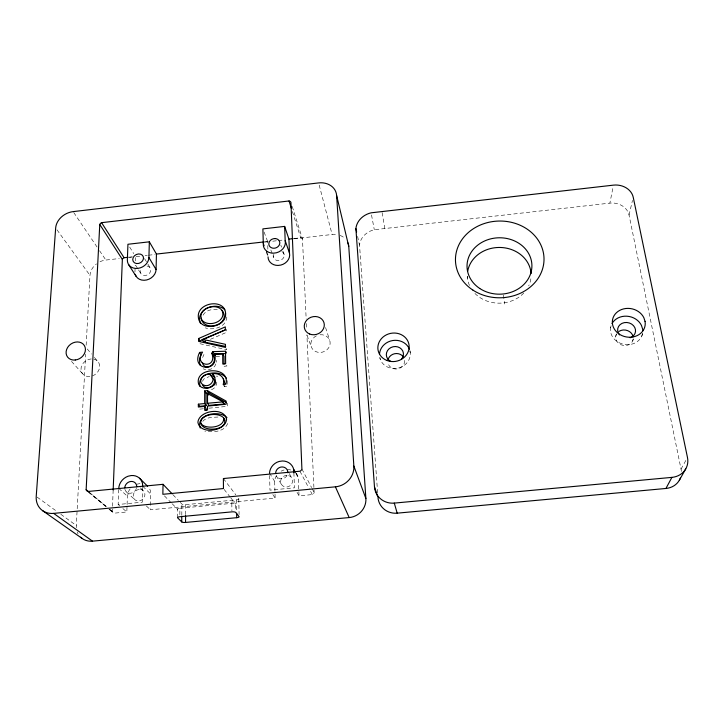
<?xml version="1.0" encoding="UTF-8"?>
<svg xmlns="http://www.w3.org/2000/svg" width="724" height="724" viewBox="0 0 724 724"><rect width="100%" height="100%" fill="white"/><g stroke="black" fill="none" stroke-linecap="round" stroke-linejoin="round"><path stroke-width="0.54" stroke-dasharray="3.62 2.71" d="M185.606 514.646L185.697 504.646A3.086 0.887 -1 0 1 181.914 504.076L179.887 501.949M179.842 514.601L179.914 508.248L231.825 503.379A3.131 0.905 -1.8 0 1 235.572 503.958L235.653 510.311M181.796 515.226L181.914 504.076M177.489 517.615L177.597 509.153M276.559 475.514A12.245 11.439 -34.8 0 0 274.649 481.37L275.138 498.076L150.438 509.777L150.52 506.429M150.547 505.316L150.502 491.198A12.389 10.941 -43.4 0 0 148.293 486.962M142.709 487.315L142.311 502.194L118.148 504.483L118.709 489.46M113.17 490.003L112.329 511.524A3.312 2.896 -45.2 0 0 114.084 513.171L126.836 511.986L127.37 496.221A12.389 10.941 -43.4 0 1 130.401 488.546M134.954 271.898L135.18 265.274M135.325 260.857L135.442 257.545M76.31 527.715A18.29 15.892 -46.6 0 1 76.282 525.497L85.658 354.244M86.147 345.23L89.975 275.373A15.91 13.077 -29.3 0 1 96.491 263.889M216.241 362.235L216.358 360.353M216.793 382.073C216.974 385.883 214.032 389.241 210.385 390.019M226.811 316.967C226.386 327.13 213.517 330.714 205.281 327.845M681.347 471.442A19.195 17.177 24.7 0 0 681.04 469.143L629.047 215.037A16.697 13.946 5.1 0 0 609.87 203.118L613.246 186.195M227.2 380.634L227.146 386.444L224.476 386.716L224.811 385.24M629.047 215.037L632.486 200.394M610.531 327.954L611.083 325.773M297.003 492.275L299.039 495.831L312.306 494.583A3.258 3.077 -33.8 0 0 314.144 492.555L306.904 334.823M615.708 336.407L616.278 334.298M632.686 340.995L633.328 338.886M641.699 336.307L642.604 333.474M202.648 357.52L203.951 354.425M227.662 423.459C224.413 432.147 212.666 432.391 204.892 431.269M215.843 363.937C214.331 369.086 207.779 371.113 203.209 368.824M202.349 381.331L204.213 378.643L209.254 376.598M681.04 469.143L685.863 460.401M203.064 315.193C206.114 309.438 214.014 308.623 219.752 309.944M202.756 421.368C206.512 416.752 213.462 417.431 218.802 416.997M210.394 339.321L226.612 332.307L226.585 329.311M312.306 494.583L309.211 488.745M136.456 484.311L139.488 483.65A12.389 10.941 -43.4 0 1 141.515 483.641M129.261 257.147L132.365 256.794M265.4 241.762L267.645 241.508L267.907 250.45M294.279 238.504L300.741 237.78A2.887 2.462 -17.2 0 1 302.478 239.047L306.171 319.049M100.012 261.735A15.91 13.077 -29.3 0 1 105.867 260.052L119.306 258.531M129.388 257.391L131.632 257.138M136.112 256.631L140.592 256.124M145.072 255.617L147.307 255.364M148.429 255.237L155.153 254.486M264.912 242.088L268.278 241.707M272.758 241.201L277.238 240.694M278.36 240.567L283.953 239.934M294.034 238.793L332.117 234.495A15.955 13.729 -15 0 1 336.207 234.495M377.638 492.881L359.529 245.201A18.896 16.308 -11.3 0 1 374.299 229.725L609.87 203.118M224.087 366.281L226.92 365.991L226.06 364.48M199.779 409.123L203.987 408.698M208.937 408.2L227.445 406.327L227.417 403.196M185.697 504.646L236.458 499.868A3.077 0.905 -1.8 0 0 238.793 498.727L237.137 496.555M215.924 356.489L221.987 356.326M216.295 376.091L217.852 376.245M199.969 343.71L226.775 349.773L225.915 348.217M37.123 497.107L57.16 511.633M60.807 514.275L76.282 525.497M88.038 491.487L106.301 506.673M109.776 509.569L114.12 513.18M88.536 492.239L106.247 506.954M109.016 509.262L113.234 512.764M89.514 492.501L106.401 506.565M109.776 509.37L112.311 511.479M118.148 504.483L119.732 505.841M122.89 508.574L126.836 511.986M118.754 488.383L127.37 496.221M126.338 491.877L134.8 499.651M146.375 505.986L150.438 509.777M140.347 487.858L143.343 490.754M142.746 486.256L150.809 494.157M164.42 495.886L171.452 503.026M172.24 503.823L177.706 509.379A3.14 0.896 -1 0 1 179.914 508.248M172.991 494.736L178.348 500.347M71.504 361.394L83.387 374.616M87.233 348.959L91.523 354.063M94.355 357.421L98.627 362.498M224.132 489.406L230.187 497.107M230.865 497.967L235.572 503.958M223.381 478.546L235.825 494.836M56.988 229.816L89.975 275.373M73.758 212.548L97.052 247.011M99.568 250.739L105.867 260.052M272.848 494.546L275.138 498.076M135.678 265.346L137.985 269.011M138.555 269.934L140.863 273.6M129.677 247.074L133.732 253.635M269.518 473.089L274.649 481.37M281.301 484.175L276.324 475.94A6.245 5.81 -34 0 0 287.591 474.311M144.547 258.604L147.343 263.228M147.904 264.151L150.149 267.853M223.598 385.259L224.476 386.716M289.292 473.532L291.917 478.175M296.234 473.288L297.256 475.161M299.926 471.224L308.696 487.768M295.854 473.297L298.333 477.958L299.039 495.831M301.917 469.016L311.61 487.614M312.116 488.591L314.162 492.51M270.839 249.934L273.563 257.156M264.088 232.042L267.645 241.508M307.03 335.275L311.266 346.823M280.831 245.128L281.564 247.21M283.039 251.355L284.143 254.468M325.556 327.538L329.692 340.298M292.369 211.48L300.695 237.771M292.252 206.521L302.496 239.083M319.184 185.073L332.117 234.495M379.865 357.502L380.326 359.511M357.593 236.368L359.529 245.201M371.512 214.938L374.299 229.725M382.118 212.639L384.833 228.54M409.947 350.697L410.273 352.742M503.415 295.093L504.655 304.017M306.379 323.556L306.587 328.062M293.89 472.799L294.451 487.822L269.98 490.139L269.572 475.216M467.451 276.333L467.514 278.396M238.793 498.727L239.083 514.583M236.458 499.868L236.603 511.008M231.825 503.379L231.906 510.809M136.447 488.338A6.317 5.557 -42.9 0 1 130.501 493.234A6.317 5.557 -42.9 0 1 124.908 489.361M296.134 473.514A12.245 11.439 -34.8 0 1 298.333 477.958M281.138 471.179A12.245 11.439 -34.8 0 1 284.07 469.976M287.175 469.523A12.245 11.439 -34.8 0 1 292.17 470.528M530.873 278.812A31.901 27.856 -0.9 0 1 528.701 285.899M523.823 292.976A31.901 27.856 -0.9 0 1 474.953 293.464M469.478 285.446A31.901 27.856 -0.9 0 1 467.351 276.333M404.644 360.38A8.471 7.72 -10.7 0 1 397.983 368.797A8.471 7.72 -10.7 0 1 388.263 364.082M633.247 339.04A8.869 7.747 11.6 0 1 621.219 344.832A8.869 7.747 11.6 0 1 617.409 332.75M78.102 533.869A18.29 15.892 -46.6 0 1 77.224 531.941M340.081 235.427A15.955 13.729 -15 0 1 344.932 238.422M409.974 350.932A15.476 14.064 -10.8 0 1 398.1 368.127A15.476 14.064 -10.8 0 1 379.792 357.747M642.559 333.646A16.272 14.172 11.3 0 1 623.183 344.181A16.272 14.172 11.3 0 1 610.92 326.144M93.939 359.176A9.819 8.272 -35 0 1 99.641 367.14A9.819 8.272 -35 0 1 92.31 375.955M89.867 376.507A9.819 8.272 -35 0 1 81.142 367.584A9.819 8.272 -35 0 1 93.179 359.032M320.026 334.778A9.774 8.76 -19 0 1 329.538 346.153A9.774 8.76 -19 0 1 313.782 350.38A9.774 8.76 -19 0 1 316.768 335.655M147.008 266.016A5.466 4.543 -27.5 0 1 150.429 271.79A5.466 4.543 -27.5 0 1 143.153 275.256A5.466 4.543 -27.5 0 1 141.008 268.876M281.871 251.626A5.466 4.679 -19.1 0 1 284.134 256.332A5.466 4.679 -19.1 0 1 279.871 260.405L278.459 260.595A5.466 4.679 -19.1 0 1 273.998 258.305A5.466 4.679 -19.1 0 1 274.396 253.527M139.28 489.433L137.768 489.759A6.172 5.448 -43.4 0 0 133.297 496.718A6.172 5.448 -43.4 0 0 139.388 500.918A6.172 5.448 -43.4 0 0 144.918 494.682L144.764 493.198A6.172 5.448 -43.4 0 0 139.28 489.433M286.894 475.36L285.346 475.587A6.1 5.692 -34.8 0 0 280.65 481.27L280.776 482.781A6.1 5.692 -34.8 0 0 287.365 486.917A6.1 5.692 -34.8 0 0 292.587 480.582A6.1 5.692 -34.8 0 0 286.894 475.36"/><path stroke-width="1.09" d="M198.349 404.191L198.34 407.033L204.684 406.39L204.675 410.282L207.535 409.992L207.535 406.101L226.141 404.218L226.114 401.078L207.408 390.661L204.693 390.933L204.684 403.549L206.096 405.657L199.788 406.291L198.349 404.191L204.684 403.549M206.096 410.427L206.096 408.49L204.684 406.39M206.096 405.657L206.096 393.096L204.693 390.933M202.222 339.556L225.336 329.909L225.309 326.895L198.575 338.533L198.566 341.357L225.49 347.439L225.463 344.334L208.141 340.515L202.222 339.556L203.607 341.918L225.662 346.443M185.543 522.438A3.113 0.851 -1.2 0 1 181.733 521.914L177.606 517.832A3.158 0.869 -1.1 0 1 179.814 516.719L231.915 511.868A3.149 0.887 -1.8 0 1 235.68 512.429L239.047 516.601A3.104 0.86 -1.9 0 1 236.685 517.696L185.543 522.438L185.597 515.76M181.733 521.914L181.787 516.339M163.045 484.32L162.855 494.302L223.454 488.546L223.381 478.546L299.971 471.206A3.484 3.258 -31.7 0 0 301.908 469.061L290.93 202.322A3.068 2.57 -17.1 0 0 289.075 200.973L101.613 222.666A3.068 2.471 -27.3 0 0 99.767 224.404L86.147 489.732A3.548 3.059 -43.7 0 0 88.002 491.478L163.045 484.32L172.231 493.931M135.234 274.306A10.932 9.095 -27.5 0 0 146.628 279.971A10.932 9.095 -27.5 0 0 156.076 269.536L156.447 254.07L149.343 241.825L127.931 244.269L127.352 259.97A11.168 9.231 -27.3 0 0 137.822 268.387A11.168 9.231 -27.3 0 0 148.918 257.536L149.343 241.825M113.17 490.003L122.356 259.382A2.887 2.371 -27.9 0 1 124.048 257.744L128.229 257.264M99.758 224.44L122.347 259.418M226.377 352.787L225.526 351.24L212.874 351.629L211.861 353.203C217.58 369.584 192.91 366.489 202.566 352.117L199.616 352.434C190.213 370.851 219.553 372.932 214.585 354.181L222.711 353.964L224.006 356.271L224.069 364.063M377.964 497.388A17.928 17.34 -15.8 0 0 397.186 513.162L665.935 488.465L671.908 477.378A19.829 17.666 23.8 0 0 687.474 457.487L633.229 197.254A17.195 14.245 4.6 0 0 613.463 185.136L371.113 212.82A19.439 16.643 -11.4 0 0 355.9 228.639L374.48 486.899L377.611 496.338M679.374 480.184L685.773 468.844M202.277 362.471C204.874 372.471 218.44 363.665 213.209 355.511L214.213 353.946L225.761 353.593M225.553 329.755L199.978 340.895L198.575 338.533M101.577 222.684L124.085 257.726M203.607 341.918L205.535 341.194M268.034 256.866A10.987 9.403 -19.1 0 0 278.061 265.437L280.894 265.056A10.987 9.403 -19.1 0 0 289.482 253.11L288.93 239.101L284.641 226.404L262.893 228.884L263.301 243.644L264.097 245.708M156.447 254.07L264.278 241.888M288.93 239.101L293.211 238.621M206.096 393.096L208.802 392.815L226.44 402.653M207.535 403.259L222.82 401.892L224.15 404.01L208.928 405.368L207.535 403.259L207.526 393.575L222.82 401.748L224.15 404.01M53.648 513.388L335.402 486.827A19.702 18.616 -26.8 0 0 353.846 466.066L336.615 195.453A17.367 14.561 -15 0 0 318.623 182.919L73.133 211.616A17.304 13.819 -28.5 0 0 55.667 227.988L36.218 496.447A20.109 17.132 -44.6 0 0 53.648 513.388L92.491 541.154L349.194 517.569A17.919 17.177 -29.6 0 0 365.882 498.51L348.76 246.404A15.955 13.729 -15 0 0 347.973 242.911M374.48 486.899A18.507 17.819 -15.8 0 0 394.29 503.099L671.908 477.378M212.213 373.919C218.693 372.208 225.933 377.602 223.164 384.534L225.852 384.254C231.083 365.701 193.842 366.878 198.648 384.281C201.272 389.621 209.345 389.168 213.236 385.53C219.634 383.412 210.005 368.516 213.616 376.218M210.385 374.878C204.63 371.756 196.539 381.258 203.272 384.897C209.788 388.435 217.037 379.177 210.385 374.878L211.299 376.353M212.213 374.127L214.974 377.304M42.472 510.574L82.228 538.529M211.761 377.095C220.087 382.688 207.182 392.544 202.512 385.059M86.138 489.696L88.663 491.804M224.811 309.763C215.716 300.967 194.738 309.809 200.575 323.565M139.524 478.22L147.633 486.284M223.562 418.309C230.847 429.576 203.525 433.35 200.792 423.341C199.525 413.332 222.422 411.078 224.956 420.318M226.965 417.658C219.499 409.63 195.426 414.128 200.231 428.047M226.431 378.381C220.25 368.534 196.123 372.543 200.077 386.462M222.123 310.533C216.214 302.216 196.955 308.343 201.679 319.746C207.562 328.026 227.001 321.972 222.123 310.533C232.151 324.252 203.797 333.076 201.163 318.171M222.521 311.7L223.399 313.003M207.526 393.575L208.458 395.005M207.408 390.661L208.802 392.815M223.336 378.697L224.92 383.593M128.61 264.613L136.212 276.478M199.616 352.434L201.019 354.742C199.362 357.873 199.191 361.738 200.132 365.113M148.918 257.536L156.076 269.536M211.861 353.203L213.209 355.511M214.585 354.181L215.471 355.719M212.874 351.629L214.213 353.946M293.881 469.568L295.365 472.365M200.792 423.341C204.874 429.803 224.757 427.965 223.625 418.273M335.402 486.827L349.194 517.569M266.477 251.907L267.672 255.002M353.846 466.066L365.882 498.51M284.641 226.404L285.175 240.63L289.482 253.11M633.147 336.832L632.568 335.022A8.869 7.747 11.6 0 0 619.011 331.375M289.03 200.964L291.365 208.331M394.29 503.099L397.186 513.162M336.615 195.453L348.76 246.404M355.9 228.639L356.624 231.952M142.746 486.256L142.438 483.234A12.688 11.15 -42.9 0 0 131.198 475.541L128.094 476.22A12.688 11.15 -42.9 0 0 118.754 488.383M136.709 486.79L136.565 485.288A6.317 5.557 -42.9 0 0 130.963 481.442L129.415 481.777A6.317 5.557 -42.9 0 0 124.763 487.849M275.699 473.451L275.663 472.98A6.245 5.81 -34 0 1 280.478 467.17L282.061 466.944A6.245 5.81 -34 0 1 287.871 472.772M293.89 472.799L293.763 469.577A12.543 11.675 -34 0 0 282.369 460.98L279.183 461.45A12.543 11.675 -34 0 0 269.518 473.089M236.63 513.244L236.685 517.696M225.526 351.24L225.635 363.719L222.784 364.018L222.711 353.964M285.175 240.63A11.222 9.548 -19.1 0 1 276.378 252.785L273.482 253.174A11.222 9.548 -19.1 0 1 263.301 243.644M467.713 271.156A31.901 27.856 -0.9 0 1 500.773 247.49A31.901 27.856 -0.9 0 1 531.09 273.582M391.177 361.548A8.598 7.81 -10.8 0 1 387.512 350.615A8.598 7.81 -10.8 0 1 399.865 347.828A8.598 7.81 -10.8 0 1 401.413 359.24M387.937 360.099A8.471 7.72 -10.7 0 1 394.48 353.755A8.471 7.72 -10.7 0 1 403.178 356.651M630.142 337.764A9.005 7.846 11.3 0 0 635.455 329.601L634.803 327.592A9.005 7.846 11.3 0 0 621.988 323.384A9.005 7.846 11.3 0 0 619.536 334.904M680.334 478.139A19.195 17.177 24.7 0 1 665.935 488.465M92.491 541.154A18.29 15.892 -46.6 0 1 80.626 537.199M379.503 354.09A15.476 14.064 -10.8 0 1 392.698 340.533A15.476 14.064 -10.8 0 1 409.413 349.176M612.006 323.583A16.272 14.172 11.3 0 1 626.875 316.198A16.272 14.172 11.3 0 1 641.437 325.384L642.622 329.004A16.272 14.172 11.3 0 1 642.803 330.877M225.617 313.682C226.458 328.017 198.738 332.126 198.295 316.596C197.435 302.27 225.209 298.116 225.617 313.682M226.558 419.368C225.535 431.459 199.878 435.088 197.905 422.228C199.082 410.282 224.431 406.662 226.558 419.368M274.722 238.558L273.292 238.757A5.593 4.751 -19.1 0 0 268.821 244.16A5.593 4.751 -19.1 0 0 273.898 248.251L275.337 248.061A5.593 4.751 -19.1 0 0 279.808 242.649A5.593 4.751 -19.1 0 0 274.722 238.558M645.048 321.356L643.844 317.691A16.525 14.344 10.9 0 0 616.405 312.75A16.525 14.344 10.9 0 0 624.197 336.443A16.525 14.344 10.9 0 0 645.048 321.356M136.592 263.554A5.584 4.615 -27.3 0 0 143.37 256.929A5.584 4.615 -27.3 0 0 134.411 255.816A5.584 4.615 -27.3 0 0 136.592 263.554M479.741 288.469A32.453 28.209 -1.1 0 0 531.642 269.482A32.453 28.209 -1.1 0 0 487.017 239.988A32.453 28.209 -1.1 0 0 479.741 288.469M472.98 290.143A44.282 38.372 -1.3 0 0 543.67 263.979A44.282 38.372 -1.3 0 0 482.564 224.141A44.282 38.372 -1.3 0 0 472.98 290.143M386.851 360.452A15.711 14.227 -10.9 0 0 409.114 345.592A15.711 14.227 -10.9 0 0 384.58 335.882A15.711 14.227 -10.9 0 0 386.851 360.452M75.269 360.018A10.19 8.498 -34.4 0 0 84.382 345.583A10.19 8.498 -34.4 0 0 67.64 347.42A10.19 8.498 -34.4 0 0 75.269 360.018M309.7 334.045A10.136 9.005 -18.8 0 0 324.298 324.533A10.136 9.005 -18.8 0 0 308.849 318.343A10.136 9.005 -18.8 0 0 309.7 334.045"/></g></svg>
